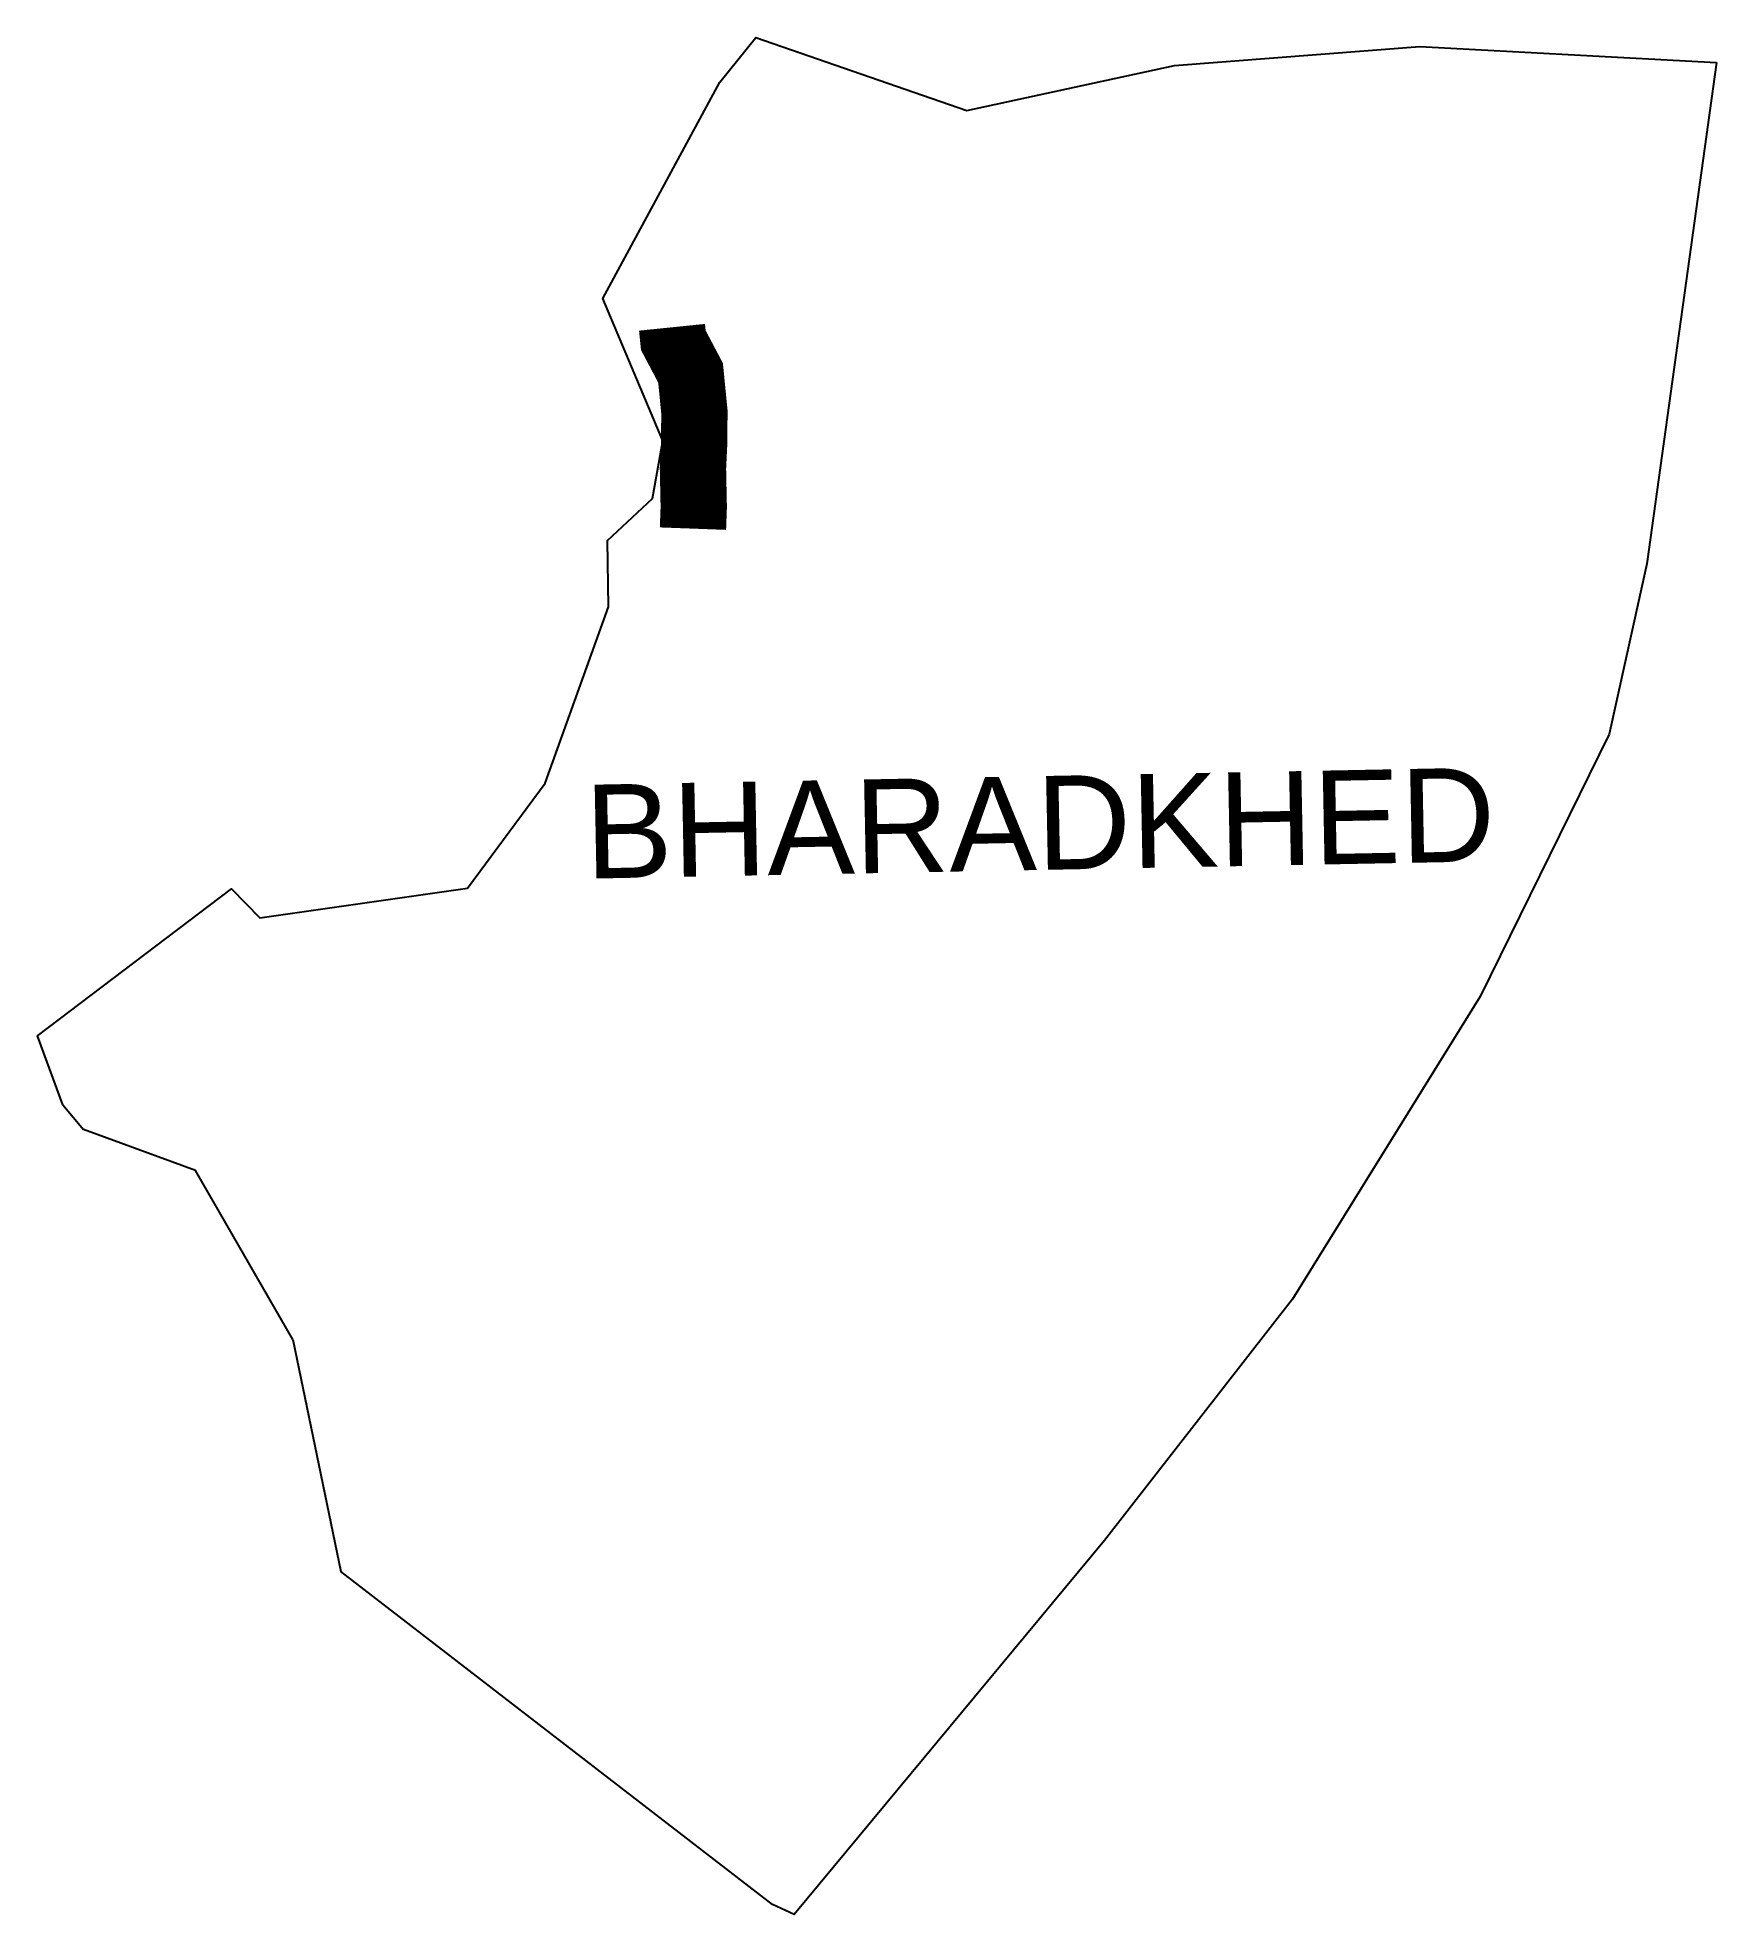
# Model space of a CAD drawing. Header units: metres. Extents: x 286057 to 287323, y 2005661 to 2007076.
import ezdxf

# ---------------------------------------------------------------- set-up
doc = ezdxf.new("R2010")
doc.units = ezdxf.units.M
doc.header["$MEASUREMENT"] = 0
for name, color, linetype in [('ARTIFICIALLY PROTECTED', 10, 'Continuous'), ('village', 3, 'Continuous'), ('VILLAGE NAME', 250, 'Continuous')]:
    doc.layers.add(name, color=color, linetype=linetype)
doc.styles.get("Standard").update_dxf_attribs({"font": 'simplex.shx'})

msp = doc.modelspace()

# ---------------------------------------------------------------- linework, layer by layer
at = {"color": 3, "flags": 128}
for points in [[(286076.4, 2006271.1), (286091.8, 2006252.5)], [(286249.8, 2006094.1), (286286, 2005919.1)]]:
    msp.add_lwpolyline(points, dxfattribs=at)
at = {"layer": 'ARTIFICIALLY PROTECTED', "const_width": 50, "flags": 128}
msp.add_lwpolyline([(286535.7, 2006857.3), (286536.7, 2006847.5), (286549.7, 2006822.9), (286552.6, 2006793.4), (286552.4, 2006769.6), (286551.5, 2006751), (286552.1, 2006721.7), (286551.5, 2006705.5)], dxfattribs=at)
at = {"layer": 'village', "color": 3}
for points in [[(286076.4, 2006271.1, 0), (286057.3, 2006323.2, 0), (286203.6, 2006433.9, 0), (286225, 2006412.1, 0), (286381.4, 2006434.5, 0), (286440, 2006513.7, 0), (286487.7, 2006646.6, 0), (286487, 2006696.5, 0), (286521.1, 2006728.1, 0), (286528.8, 2006771.7, 0), (286483.6, 2006879.1, 0), (286571.8, 2007042.1, 0), (286599, 2007075.8, 0), (286758, 2007020.7, 0), (286914.6, 2007054.7, 0), (287099.5, 2007069, 0), (287323.3, 2007057, 0)], [(287323.3, 2007057, 0), (287270.9, 2006678.9, 0), (287242.4, 2006550.6, 0), (287145, 2006352.8, 0), (287003.7, 2006124.6, 0), (286861.8, 2005942.5, 0), (286627.7, 2005660.6, 0), (286611.5, 2005668.1, 0), (286286, 2005919.1, 0)], [(286249.8, 2006094.1, 0), (286176.4, 2006221.5, 0), (286091.8, 2006252.5, 0)]]:
    msp.add_polyline3d(points, dxfattribs=at)

# ---------------------------------------------------------------- texts
at = {"layer": 'VILLAGE NAME', "insert": (286469.3, 2006512.3), "char_height": 70.748, "attachment_point": 1, "rotation": 1.1028}
msp.add_mtext_dynamic_manual_height_columns('{\\fArial|b0|i0|c0|p34;BHARADKHED}', width=726.929, gutter_width=543.7, heights=[0], dxfattribs=at)

doc.saveas('drawing.dxf')
